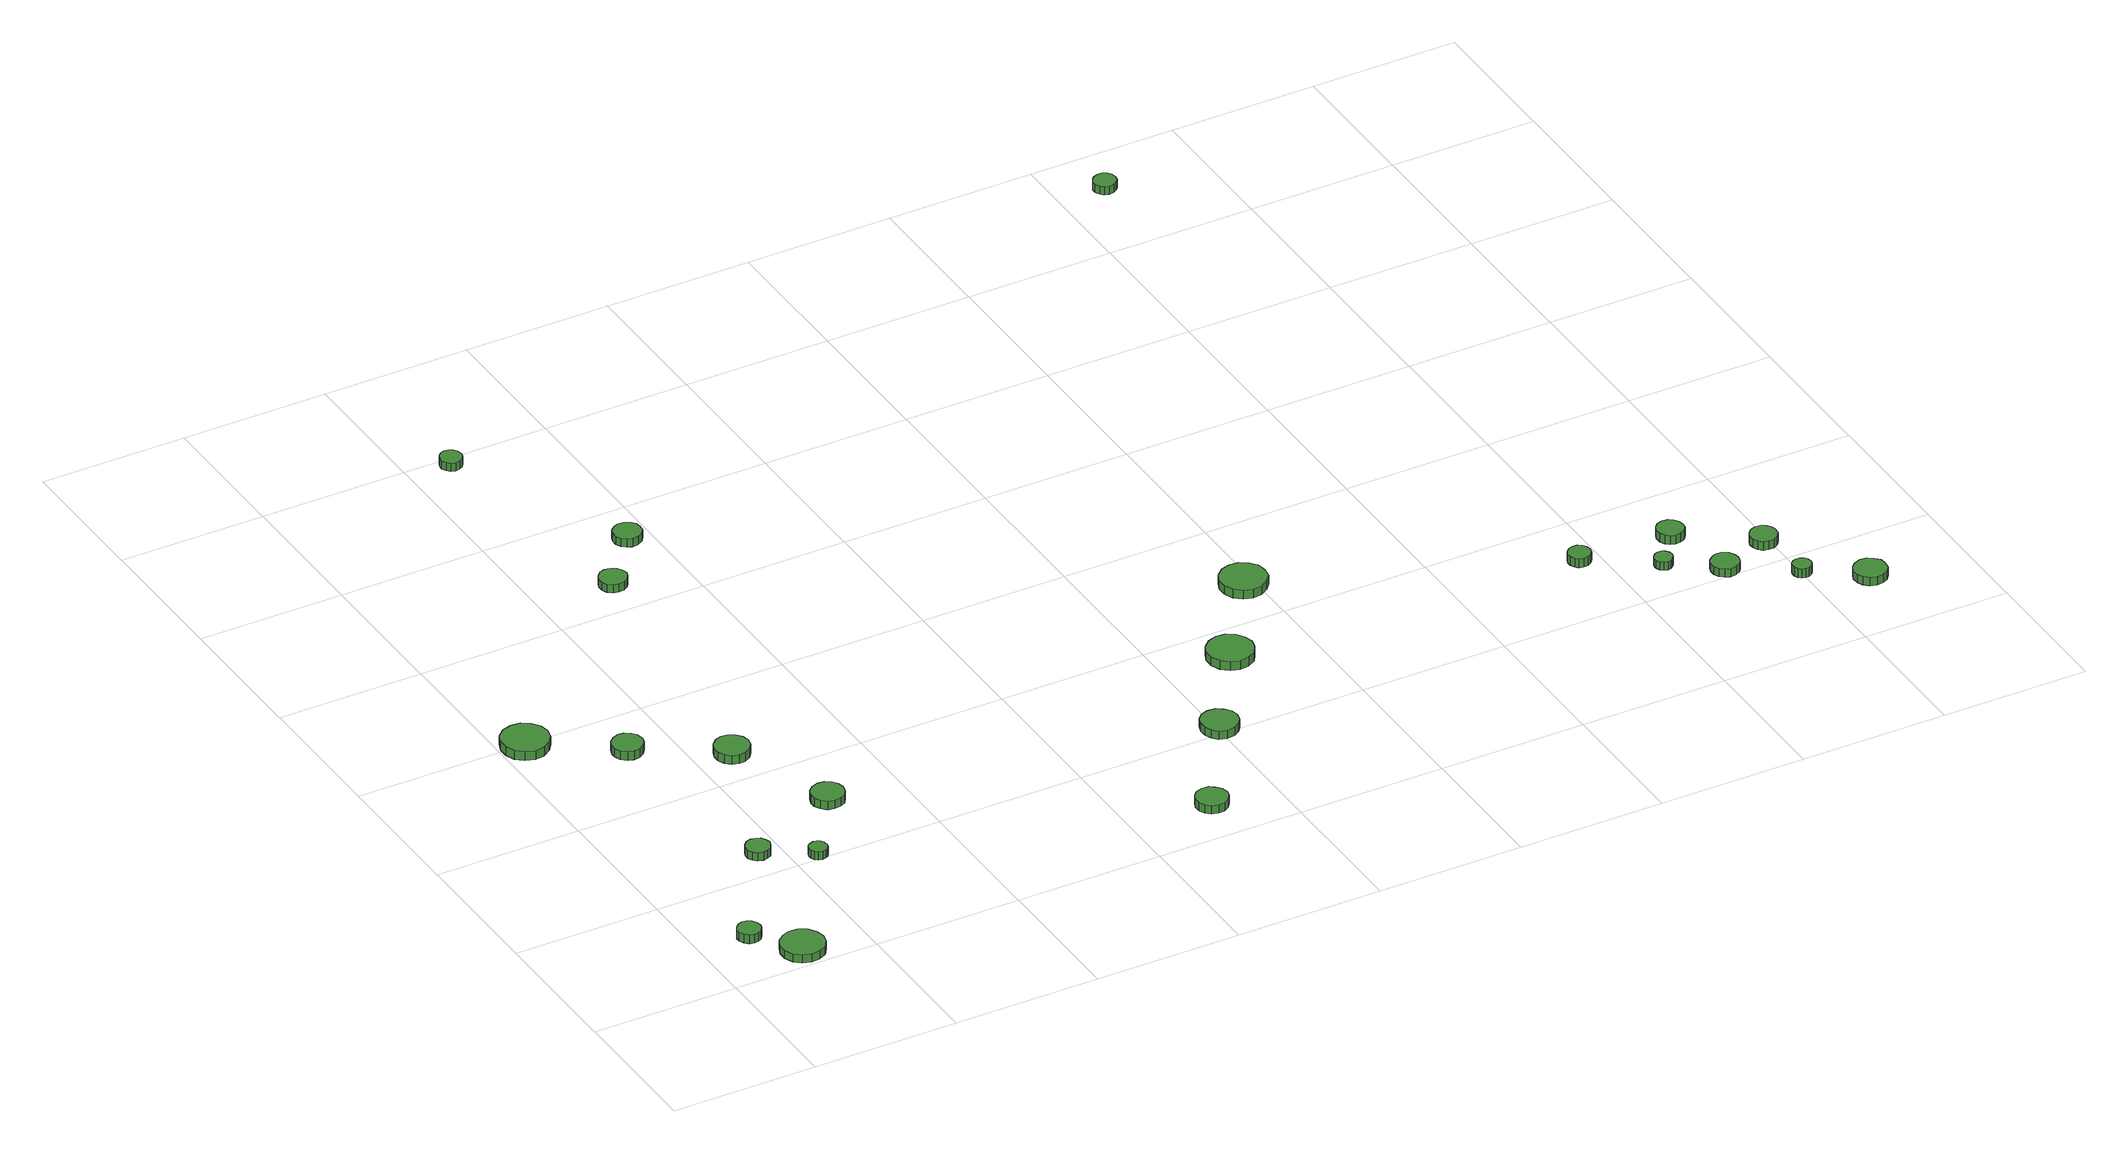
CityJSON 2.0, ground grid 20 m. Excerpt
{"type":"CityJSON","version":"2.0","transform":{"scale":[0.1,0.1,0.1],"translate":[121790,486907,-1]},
"CityObjects":{
"tree1":{"type":"SolitaryVegetationObject","attributes":{"function":"something"},"geometry":[{"type":"MultiSurface","lod":"1","boundaries":[[[0,1,2,3,4,5,6,7,8,9,10,11,12,13,14]],[[15,16,17,18,19,20,21,22,23,24,25,26,27,28,29]],[[0,29,28,1]],[[1,28,27,2]],[[2,27,26,3]],[[3,26,25,4]],[[4,25,24,5]],[[5,24,23,6]],[[6,23,22,7]],[[7,22,21,8]],[[8,21,20,9]],[[9,20,19,10]],[[10,19,18,11]],[[11,18,17,12]],[[12,17,16,13]],[[13,16,15,14]],[[14,15,29,0]]]}]},
"tree2":{"type":"SolitaryVegetationObject","attributes":{"function":"something"},"geometry":[{"type":"MultiSurface","lod":"1","boundaries":[[[30,31,32,33,34,35,36,37,38,39,40,41,42,43,44]],[[45,46,47,48,49,50,51,52,53,54,55,56,57,58,59]],[[30,59,58,31]],[[31,58,57,32]],[[32,57,56,33]],[[33,56,55,34]],[[34,55,54,35]],[[35,54,53,36]],[[36,53,52,37]],[[37,52,51,38]],[[38,51,50,39]],[[39,50,49,40]],[[40,49,48,41]],[[41,48,47,42]],[[42,47,46,43]],[[43,46,45,44]],[[44,45,59,30]]]}]},
"tree3":{"type":"SolitaryVegetationObject","attributes":{"function":"something"},"geometry":[{"type":"MultiSurface","lod":"1","boundaries":[[[60,61,62,63,64,65,66,67,68,69,70,71,72,73,74]],[[75,76,77,78,79,80,81,82,83,84,85,86,87,88,89]],[[60,89,88,61]],[[61,88,87,62]],[[62,87,86,63]],[[63,86,85,64]],[[64,85,84,65]],[[65,84,83,66]],[[66,83,82,67]],[[67,82,81,68]],[[68,81,80,69]],[[69,80,79,70]],[[70,79,78,71]],[[71,78,77,72]],[[72,77,76,73]],[[73,76,75,74]],[[74,75,89,60]]]}]},
"tree4":{"type":"SolitaryVegetationObject","attributes":{"function":"something"},"geometry":[{"type":"MultiSurface","lod":"1","boundaries":[[[90,91,92,93,94,95,96,97,98,99,100,101,102,103,104]],[[105,106,107,108,109,110,111,112,113,114,115,116,117,118,119]],[[90,119,118,91]],[[91,118,117,92]],[[92,117,116,93]],[[93,116,115,94]],[[94,115,114,95]],[[95,114,113,96]],[[96,113,112,97]],[[97,112,111,98]],[[98,111,110,99]],[[99,110,109,100]],[[100,109,108,101]],[[101,108,107,102]],[[102,107,106,103]],[[103,106,105,104]],[[104,105,119,90]]]}]},
"tree5":{"type":"SolitaryVegetationObject","attributes":{"function":"something"},"geometry":[{"type":"MultiSurface","lod":"1","boundaries":[[[120,121,122,123,124,125,126,127,128,129,130,131,132,133,134]],[[135,136,137,138,139,140,141,142,143,144,145,146,147,148,149]],[[120,149,148,121]],[[121,148,147,122]],[[122,147,146,123]],[[123,146,145,124]],[[124,145,144,125]],[[125,144,143,126]],[[126,143,142,127]],[[127,142,141,128]],[[128,141,140,129]],[[129,140,139,130]],[[130,139,138,131]],[[131,138,137,132]],[[132,137,136,133]],[[133,136,135,134]],[[134,135,149,120]]]}]},
"tree6":{"type":"SolitaryVegetationObject","attributes":{"function":"something"},"geometry":[{"type":"MultiSurface","lod":"1","boundaries":[[[150,151,152,153,154,155,156,157,158,159,160,161,162,163,164]],[[165,166,167,168,169,170,171,172,173,174,175,176,177,178,179]],[[150,179,178,151]],[[151,178,177,152]],[[152,177,176,153]],[[153,176,175,154]],[[154,175,174,155]],[[155,174,173,156]],[[156,173,172,157]],[[157,172,171,158]],[[158,171,170,159]],[[159,170,169,160]],[[160,169,168,161]],[[161,168,167,162]],[[162,167,166,163]],[[163,166,165,164]],[[164,165,179,150]]]}]},
"tree7":{"type":"SolitaryVegetationObject","attributes":{"function":"something"},"geometry":[{"type":"MultiSurface","lod":"1","boundaries":[[[180,181,182,183,184,185,186,187,188,189,190,191,192,193,194]],[[195,196,197,198,199,200,201,202,203,204,205,206,207,208,209]],[[180,209,208,181]],[[181,208,207,182]],[[182,207,206,183]],[[183,206,205,184]],[[184,205,204,185]],[[185,204,203,186]],[[186,203,202,187]],[[187,202,201,188]],[[188,201,200,189]],[[189,200,199,190]],[[190,199,198,191]],[[191,198,197,192]],[[192,197,196,193]],[[193,196,195,194]],[[194,195,209,180]]]}]},
"tree8":{"type":"SolitaryVegetationObject","attributes":{"function":"something"},"geometry":[{"type":"MultiSurface","lod":"1","boundaries":[[[210,211,212,213,214,215,216,217,218,219,220,221,222,223,224]],[[225,226,227,228,229,230,231,232,233,234,235,236,237,238,239]],[[210,239,238,211]],[[211,238,237,212]],[[212,237,236,213]],[[213,236,235,214]],[[214,235,234,215]],[[215,234,233,216]],[[216,233,232,217]],[[217,232,231,218]],[[218,231,230,219]],[[219,230,229,220]],[[220,229,228,221]],[[221,228,227,222]],[[222,227,226,223]],[[223,226,225,224]],[[224,225,239,210]]]}]},
"tree9":{"type":"SolitaryVegetationObject","attributes":{"function":"something"},"geometry":[{"type":"MultiSurface","lod":"1","boundaries":[[[240,241,242,243,244,245,246,247,248,249,250,251,252,253,254]],[[255,256,257,258,259,260,261,262,263,264,265,266,267,268,269]],[[240,269,268,241]],[[241,268,267,242]],[[242,267,266,243]],[[243,266,265,244]],[[244,265,264,245]],[[245,264,263,246]],[[246,263,262,247]],[[247,262,261,248]],[[248,261,260,249]],[[249,260,259,250]],[[250,259,258,251]],[[251,258,257,252]],[[252,257,256,253]],[[253,256,255,254]],[[254,255,269,240]]]}]},
"tree10":{"type":"SolitaryVegetationObject","attributes":{"function":"something"},"geometry":[{"type":"MultiSurface","lod":"1","boundaries":[[[270,271,272,273,274,275,276,277,278,279,280,281,282,283,284]],[[285,286,287,288,289,290,291,292,293,294,295,296,297,298,299]],[[270,299,298,271]],[[271,298,297,272]],[[272,297,296,273]],[[273,296,295,274]],[[274,295,294,275]],[[275,294,293,276]],[[276,293,292,277]],[[277,292,291,278]],[[278,291,290,279]],[[279,290,289,280]],[[280,289,288,281]],[[281,288,287,282]],[[282,287,286,283]],[[283,286,285,284]],[[284,285,299,270]]]}]},
"tree11":{"type":"SolitaryVegetationObject","attributes":{"function":"something"},"geometry":[{"type":"MultiSurface","lod":"1","boundaries":[[[300,301,302,303,304,305,306,307,308,309,310,311,312,313,314]],[[315,316,317,318,319,320,321,322,323,324,325,326,327,328,329]],[[300,329,328,301]],[[301,328,327,302]],[[302,327,326,303]],[[303,326,325,304]],[[304,325,324,305]],[[305,324,323,306]],[[306,323,322,307]],[[307,322,321,308]],[[308,321,320,309]],[[309,320,319,310]],[[310,319,318,311]],[[311,318,317,312]],[[312,317,316,313]],[[313,316,315,314]],[[314,315,329,300]]]}]},
"tree12":{"type":"SolitaryVegetationObject","attributes":{"function":"something"},"geometry":[{"type":"MultiSurface","lod":"1","boundaries":[[[330,331,332,333,334,335,336,337,338,339,340,341,342,343,344]],[[345,346,347,348,349,350,351,352,353,354,355,356,357,358,359]],[[330,359,358,331]],[[331,358,357,332]],[[332,357,356,333]],[[333,356,355,334]],[[334,355,354,335]],[[335,354,353,336]],[[336,353,352,337]],[[337,352,351,338]],[[338,351,350,339]],[[339,350,349,340]],[[340,349,348,341]],[[341,348,347,342]],[[342,347,346,343]],[[343,346,345,344]],[[344,345,359,330]]]}]},
"tree13":{"type":"SolitaryVegetationObject","attributes":{"function":"something"},"geometry":[{"type":"MultiSurface","lod":"1","boundaries":[[[360,361,362,363,364,365,366,367,368,369,370,371,372,373,374]],[[375,376,377,378,379,380,381,382,383,384,385,386,387,388,389]],[[360,389,388,361]],[[361,388,387,362]],[[362,387,386,363]],[[363,386,385,364]],[[364,385,384,365]],[[365,384,383,366]],[[366,383,382,367]],[[367,382,381,368]],[[368,381,380,369]],[[369,380,379,370]],[[370,379,378,371]],[[371,378,377,372]],[[372,377,376,373]],[[373,376,375,374]],[[374,375,389,360]]]}]},
"tree14":{"type":"SolitaryVegetationObject","attributes":{"function":"something"},"geometry":[{"type":"MultiSurface","lod":"1","boundaries":[[[390,391,392,393,394,395,396,397,398,399,400,401,402,403,404]],[[405,406,407,408,409,410,411,412,413,414,415,416,417,418,419]],[[390,419,418,391]],[[391,418,417,392]],[[392,417,416,393]],[[393,416,415,394]],[[394,415,414,395]],[[395,414,413,396]],[[396,413,412,397]],[[397,412,411,398]],[[398,411,410,399]],[[399,410,409,400]],[[400,409,408,401]],[[401,408,407,402]],[[402,407,406,403]],[[403,406,405,404]],[[404,405,419,390]]]}]},
"tree15":{"type":"SolitaryVegetationObject","attributes":{"function":"something"},"geometry":[{"type":"MultiSurface","lod":"1","boundaries":[[[420,421,422,423,424,425,426,427,428,429,430,431,432,433,434]],[[435,436,437,438,439,440,441,442,443,444,445,446,447,448,449]],[[420,449,448,421]],[[421,448,447,422]],[[422,447,446,423]],[[423,446,445,424]],[[424,445,444,425]],[[425,444,443,426]],[[426,443,442,427]],[[427,442,441,428]],[[428,441,440,429]],[[429,440,439,430]],[[430,439,438,431]],[[431,438,437,432]],[[432,437,436,433]],[[433,436,435,434]],[[434,435,449,420]]]}]},
"tree16":{"type":"SolitaryVegetationObject","attributes":{"function":"something"},"geometry":[{"type":"MultiSurface","lod":"1","boundaries":[[[450,451,452,453,454,455,456,457,458,459,460,461,462,463,464]],[[465,466,467,468,469,470,471,472,473,474,475,476,477,478,479]],[[450,479,478,451]],[[451,478,477,452]],[[452,477,476,453]],[[453,476,475,454]],[[454,475,474,455]],[[455,474,473,456]],[[456,473,472,457]],[[457,472,471,458]],[[458,471,470,459]],[[459,470,469,460]],[[460,469,468,461]],[[461,468,467,462]],[[462,467,466,463]],[[463,466,465,464]],[[464,465,479,450]]]}]},
"tree17":{"type":"SolitaryVegetationObject","attributes":{"function":"something"},"geometry":[{"type":"MultiSurface","lod":"1","boundaries":[[[480,481,482,483,484,485,486,487,488,489,490,491,492,493,494]],[[495,496,497,498,499,500,501,502,503,504,505,506,507,508,509]],[[480,509,508,481]],[[481,508,507,482]],[[482,507,506,483]],[[483,506,505,484]],[[484,505,504,485]],[[485,504,503,486]],[[486,503,502,487]],[[487,502,501,488]],[[488,501,500,489]],[[489,500,499,490]],[[490,499,498,491]],[[491,498,497,492]],[[492,497,496,493]],[[493,496,495,494]],[[494,495,509,480]]]}]},
"tree18":{"type":"SolitaryVegetationObject","attributes":{"function":"something"},"geometry":[{"type":"MultiSurface","lod":"1","boundaries":[[[510,511,512,513,514,515,516,517,518,519,520,521,522,523,524]],[[525,526,527,528,529,530,531,532,533,534,535,536,537,538,539]],[[510,539,538,511]],[[511,538,537,512]],[[512,537,536,513]],[[513,536,535,514]],[[514,535,534,515]],[[515,534,533,516]],[[516,533,532,517]],[[517,532,531,518]],[[518,531,530,519]],[[519,530,529,520]],[[520,529,528,521]],[[521,528,527,522]],[[522,527,526,523]],[[523,526,525,524]],[[524,525,539,510]]]}]},
"tree19":{"type":"SolitaryVegetationObject","attributes":{"function":"something"},"geometry":[{"type":"MultiSurface","lod":"1","boundaries":[[[540,541,542,543,544,545,546,547,548,549,550,551,552,553,554]],[[555,556,557,558,559,560,561,562,563,564,565,566,567,568,569]],[[540,569,568,541]],[[541,568,567,542]],[[542,567,566,543]],[[543,566,565,544]],[[544,565,564,545]],[[545,564,563,546]],[[546,563,562,547]],[[547,562,561,548]],[[548,561,560,549]],[[549,560,559,550]],[[550,559,558,551]],[[551,558,557,552]],[[552,557,556,553]],[[553,556,555,554]],[[554,555,569,540]]]}]},
"tree20":{"type":"SolitaryVegetationObject","attributes":{"function":"something"},"geometry":[{"type":"MultiSurface","lod":"1","boundaries":[[[570,571,572,573,574,575,576,577,578,579,580,581,582,583,584]],[[585,586,587,588,589,590,591,592,593,594,595,596,597,598,599]],[[570,599,598,571]],[[571,598,597,572]],[[572,597,596,573]],[[573,596,595,574]],[[574,595,594,575]],[[575,594,593,576]],[[576,593,592,577]],[[577,592,591,578]],[[578,591,590,579]],[[579,590,589,580]],[[580,589,588,581]],[[581,588,587,582]],[[582,587,586,583]],[[583,586,585,584]],[[584,585,599,570]]]}]},
"tree21":{"type":"SolitaryVegetationObject","attributes":{"function":"something"},"geometry":[{"type":"MultiSurface","lod":"1","boundaries":[[[600,601,602,603,604,605,606,607,608,609,610,611,612,613,614]],[[615,616,617,618,619,620,621,622,623,624,625,626,627,628,629]],[[600,629,628,601]],[[601,628,627,602]],[[602,627,626,603]],[[603,626,625,604]],[[604,625,624,605]],[[605,624,623,606]],[[606,623,622,607]],[[607,622,621,608]],[[608,621,620,609]],[[609,620,619,610]],[[610,619,618,611]],[[611,618,617,612]],[[612,617,616,613]],[[613,616,615,614]],[[614,615,629,600]]]}]},
"tree22":{"type":"SolitaryVegetationObject","attributes":{"function":"something"},"geometry":[{"type":"MultiSurface","lod":"1","boundaries":[[[630,631,632,633,634,635,636,637,638,639,640,641,642,643,644]],[[645,646,647,648,649,650,651,652,653,654,655,656,657,658,659]],[[630,659,658,631]],[[631,658,657,632]],[[632,657,656,633]],[[633,656,655,634]],[[634,655,654,635]],[[635,654,653,636]],[[636,653,652,637]],[[637,652,651,638]],[[638,651,650,639]],[[639,650,649,640]],[[640,649,648,641]],[[641,648,647,642]],[[642,647,646,643]],[[643,646,645,644]],[[644,645,659,630]]]}]},
"tree23":{"type":"SolitaryVegetationObject","attributes":{"function":"something"},"geometry":[{"type":"MultiSurface","lod":"1","boundaries":[[[660,661,662,663,664,665,666,667,668,669,670,671,672,673,674]],[[675,676,677,678,679,680,681,682,683,684,685,686,687,688,689]],[[660,689,688,661]],[[661,688,687,662]],[[662,687,686,663]],[[663,686,685,664]],[[664,685,684,665]],[[665,684,683,666]],[[666,683,682,667]],[[667,682,681,668]],[[668,681,680,669]],[[669,680,679,670]],[[670,679,678,671]],[[671,678,677,672]],[[672,677,676,673]],[[673,676,675,674]],[[674,675,689,660]]]}]}
},
"vertices":[
[85,91,19],[84,97,19],[80,103,19],[74,106,19],[68,107,19],[62,105,19],[57,100,19],[54,94,19],[54,88,19],[57,82,19],[62,77,19],[68,75,19],[74,76,19],[80,79,19],[84,85,19],[84,85,6],[80,79,6],[74,76,6],[68,75,6],[62,77,6],[57,82,6],[54,88,6],[54,94,6],[57,100,6],[62,105,6],[68,107,6],[74,106,6],[80,103,6],[84,97,6],[85,91,6],
[143,34,17],[140,46,17],[133,56,17],[122,62,17],[110,63,17],[99,59,17],[90,51,17],[85,40,17],[85,28,17],[90,17,17],[99,9,17],[110,5,17],[122,6,17],[133,12,17],[140,22,17],[140,22,5],[133,12,5],[122,6,5],[110,5,5],[99,9,5],[90,17,5],[85,28,5],[85,40,5],[90,51,5],[99,59,5],[110,63,5],[122,62,5],[133,56,5],[140,46,5],[143,34,5],
[66,595,19],[63,608,19],[55,619,19],[44,626,19],[31,627,19],[18,623,19],[8,614,19],[3,602,19],[3,589,19],[8,576,19],[18,568,19],[31,563,19],[44,565,19],[55,572,19],[63,582,19],[63,582,6],[55,572,6],[44,565,6],[31,563,6],[18,568,6],[8,576,6],[3,589,6],[3,602,6],[8,614,6],[18,623,6],[31,627,6],[44,626,6],[55,619,6],[63,608,6],[66,595,6],
[183,242,22],[181,248,22],[177,254,22],[171,257,22],[165,258,22],[158,256,22],[153,251,22],[150,245,22],[150,238,22],[153,232,22],[158,227,22],[165,225,22],[171,226,22],[177,229,22],[181,235,22],[181,235,10],[177,229,10],[171,226,10],[165,225,10],[158,227,10],[153,232,10],[150,238,10],[150,245,10],[153,251,10],[158,256,10],[165,258,10],[171,257,10],[177,254,10],[181,248,10],[183,242,10],
[243,204,21],[242,210,21],[239,214,21],[235,216,21],[230,217,21],[225,215,21],[221,212,21],[219,207,21],[219,202,21],[221,197,21],[225,194,21],[230,192,21],[235,193,21],[239,195,21],[242,199,21],[242,199,9],[239,195,9],[235,193,9],[230,192,9],[225,194,9],[221,197,9],[219,202,9],[219,207,9],[221,212,9],[225,215,9],[230,217,9],[235,216,9],[239,214,9],[242,210,9],[243,204,9],
[158,520,22],[156,528,22],[151,535,22],[143,540,22],[135,541,22],[127,538,22],[120,532,22],[117,524,22],[117,516,22],[120,508,22],[127,502,22],[135,499,22],[143,500,22],[151,505,22],[156,512,22],[156,512,9],[151,505,9],[143,500,9],[135,499,9],[127,502,9],[120,508,9],[117,516,9],[117,524,9],[120,532,9],[127,538,9],[135,541,9],[143,540,9],[151,535,9],[156,528,9],[158,520,9],
[265,443,29],[263,452,29],[257,460,29],[248,465,29],[239,466,29],[230,463,29],[223,456,29],[219,447,29],[219,438,29],[223,429,29],[230,422,29],[239,419,29],[248,420,29],[257,425,29],[263,433,29],[263,433,16],[257,425,16],[248,420,16],[239,419,16],[230,422,16],[223,429,16],[219,438,16],[219,447,16],[223,456,16],[230,463,16],[239,466,16],[248,465,16],[257,460,16],[263,452,16],[265,443,16],
[319,299,26],[317,308,26],[312,315,26],[304,320,26],[295,321,26],[286,318,26],[279,312,26],[275,303,26],[275,294,26],[279,286,26],[286,279,26],[295,277,26],[304,278,26],[312,282,26],[317,290,26],[317,290,14],[312,282,14],[304,278,14],[295,277,14],[286,279,14],[279,286,14],[275,294,14],[275,303,14],[279,312,14],[286,318,14],[295,321,14],[304,320,14],[312,315,14],[317,308,14],[319,299,14],
[320,850,22],[318,858,22],[314,864,22],[307,868,22],[299,869,22],[292,867,22],[286,861,22],[283,854,22],[283,847,22],[286,839,22],[292,834,22],[299,832,22],[307,833,22],[314,837,22],[318,843,22],[318,843,10],[314,837,10],[307,833,10],[299,832,10],[292,834,10],[286,839,10],[283,847,10],[283,854,10],[286,861,10],[292,867,10],[299,869,10],[307,868,10],[314,864,10],[318,858,10],[320,850,10],
[269,1178,24],[268,1184,24],[264,1189,24],[259,1192,24],[253,1193,24],[247,1191,24],[243,1187,24],[240,1181,24],[240,1175,24],[243,1169,24],[247,1165,24],[253,1163,24],[259,1164,24],[264,1167,24],[268,1172,24],[268,1172,12],[264,1167,12],[259,1164,12],[253,1163,12],[247,1165,12],[243,1169,12],[240,1175,12],[240,1181,12],[243,1187,12],[247,1191,12],[253,1193,12],[259,1192,12],[264,1189,12],[268,1184,12],[269,1178,12],
[383,928,24],[382,936,24],[377,942,24],[370,946,24],[362,947,24],[355,944,24],[349,939,24],[346,932,24],[346,924,24],[349,917,24],[355,912,24],[362,909,24],[370,910,24],[377,914,24],[382,920,24],[382,920,12],[377,914,12],[370,910,12],[362,909,12],[355,912,12],[349,917,12],[346,924,12],[346,932,12],[349,939,12],[355,944,12],[362,947,12],[370,946,12],[377,942,12],[382,936,12],[383,928,12],
[732,64,21],[730,73,21],[724,80,21],[717,85,21],[708,86,21],[699,83,21],[693,77,21],[689,69,21],[689,60,21],[693,52,21],[699,46,21],[708,43,21],[717,44,21],[724,48,21],[730,56,21],[730,56,9],[724,48,9],[717,44,9],[708,43,9],[699,46,9],[693,52,9],[689,60,9],[689,69,9],[693,77,9],[699,83,9],[708,86,9],[717,85,9],[724,80,9],[730,73,9],[732,64,9],
[824,204,24],[822,214,24],[816,222,24],[807,228,24],[796,229,24],[786,226,24],[779,219,24],[775,209,24],[775,199,24],[779,189,24],[786,182,24],[796,179,24],[807,180,24],[816,186,24],[822,194,24],[822,194,12],[816,186,12],[807,180,12],[796,179,12],[786,182,12],[779,189,12],[775,199,12],[775,209,12],[779,219,12],[786,226,12],[796,229,12],[807,228,12],[816,222,12],[822,214,12],[824,204,12],
[915,329,30],[912,342,30],[905,352,30],[894,359,30],[881,360,30],[869,356,30],[859,347,30],[854,336,30],[854,323,30],[859,311,30],[869,302,30],[881,298,30],[894,300,30],[905,306,30],[912,317,30],[912,317,17],[905,306,17],[894,300,17],[881,298,17],[869,302,17],[859,311,17],[854,323,17],[854,336,17],[859,347,17],[869,356,17],[881,360,17],[894,359,17],[905,352,17],[912,342,17],[915,329,17],
[1002,452,36],[1000,465,36],[992,475,36],[981,482,36],[968,483,36],[956,479,36],[946,470,36],[941,459,36],[941,446,36],[946,434,36],[956,425,36],[968,421,36],[981,423,36],[992,429,36],[1000,439,36],[1000,439,23],[992,429,23],[981,423,23],[968,421,23],[956,425,23],[946,434,23],[941,446,23],[941,459,23],[946,470,23],[956,479,23],[968,483,23],[981,482,23],[992,475,23],[1000,465,23],[1002,452,23],
[1377,299,34],[1376,305,34],[1372,311,34],[1367,314,34],[1360,314,34],[1354,312,34],[1350,308,34],[1347,302,34],[1347,296,34],[1350,290,34],[1354,286,34],[1360,284,34],[1367,285,34],[1372,288,34],[1376,293,34],[1376,293,21],[1372,288,21],[1367,285,21],[1360,284,21],[1354,286,21],[1350,290,21],[1347,296,21],[1347,302,21],[1350,308,21],[1354,312,21],[1360,314,21],[1367,314,21],[1372,311,21],[1376,305,21],[1377,299,21],
[1461,241,33],[1460,246,33],[1457,250,33],[1453,253,33],[1448,253,33],[1443,252,33],[1439,248,33],[1437,243,33],[1437,238,33],[1439,233,33],[1443,230,33],[1448,228,33],[1453,229,33],[1457,232,33],[1460,236,33],[1460,236,21],[1457,232,21],[1453,229,21],[1448,228,21],[1443,230,21],[1439,233,21],[1437,238,21],[1437,243,21],[1439,248,21],[1443,252,21],[1448,253,21],[1453,253,21],[1457,250,21],[1460,246,21],[1461,241,21],
[1530,197,32],[1528,205,32],[1524,211,32],[1517,215,32],[1509,216,32],[1502,213,32],[1496,208,32],[1493,201,32],[1493,193,32],[1496,186,32],[1502,181,32],[1509,178,32],[1517,179,32],[1524,183,32],[1528,189,32],[1528,189,20],[1524,183,20],[1517,179,20],[1509,178,20],[1502,181,20],[1496,186,20],[1493,193,20],[1493,201,20],[1496,208,20],[1502,213,20],[1509,216,20],[1517,215,20],[1524,211,20],[1528,205,20],[1530,197,20],
[1505,293,33],[1504,300,33],[1499,306,33],[1493,310,33],[1485,311,33],[1478,309,33],[1473,304,33],[1470,297,33],[1470,289,33],[1473,282,33],[1478,277,33],[1485,275,33],[1493,276,33],[1499,279,33],[1504,285,33],[1504,285,20],[1499,279,20],[1493,276,20],[1485,275,20],[1478,277,20],[1473,282,20],[1470,289,20],[1470,297,20],[1473,304,20],[1478,309,20],[1485,311,20],[1493,310,20],[1499,306,20],[1504,300,20],[1505,293,20],
[1604,145,32],[1603,150,32],[1600,155,32],[1595,157,32],[1590,158,32],[1585,156,32],[1581,153,32],[1579,148,32],[1579,143,32],[1581,138,32],[1585,134,32],[1590,133,32],[1595,133,32],[1600,136,32],[1603,140,32],[1603,140,19],[1600,136,19],[1595,133,19],[1590,133,19],[1585,134,19],[1581,138,19],[1579,143,19],[1579,148,19],[1581,153,19],[1585,156,19],[1590,158,19],[1595,157,19],[1600,155,19],[1603,150,19],[1604,145,19],
[1600,227,32],[1599,234,32],[1594,240,32],[1588,244,32],[1580,245,32],[1573,242,32],[1568,237,32],[1565,230,32],[1565,223,32],[1568,216,32],[1573,211,32],[1580,209,32],[1588,209,32],[1594,213,32],[1599,219,32],[1599,219,19],[1594,213,19],[1588,209,19],[1580,209,19],[1573,211,19],[1568,216,19],[1565,223,19],[1565,230,19],[1568,237,19],[1573,242,19],[1580,245,19],[1588,244,19],[1594,240,19],[1599,234,19],[1600,227,19],
[1275,1320,24],[1274,1326,24],[1270,1332,24],[1265,1335,24],[1258,1335,24],[1252,1333,24],[1248,1329,24],[1245,1323,24],[1245,1317,24],[1248,1311,24],[1252,1307,24],[1258,1305,24],[1265,1306,24],[1270,1309,24],[1274,1314,24],[1274,1314,12],[1270,1309,12],[1265,1306,12],[1258,1305,12],[1252,1307,12],[1248,1311,12],[1245,1317,12],[1245,1323,12],[1248,1329,12],[1252,1333,12],[1258,1335,12],[1265,1335,12],[1270,1332,12],[1274,1326,12],[1275,1320,12],
[1682,96,32],[1681,105,32],[1675,112,32],[1667,117,32],[1658,118,32],[1649,115,32],[1643,109,32],[1639,100,32],[1639,91,32],[1643,83,32],[1649,77,32],[1658,74,32],[1667,75,32],[1675,79,32],[1681,87,32],[1681,87,20],[1675,79,20],[1667,75,20],[1658,74,20],[1649,77,20],[1643,83,20],[1639,91,20],[1639,100,20],[1643,109,20],[1649,115,20],[1658,118,20],[1667,117,20],[1675,112,20],[1681,105,20],[1682,96,20]
]}
